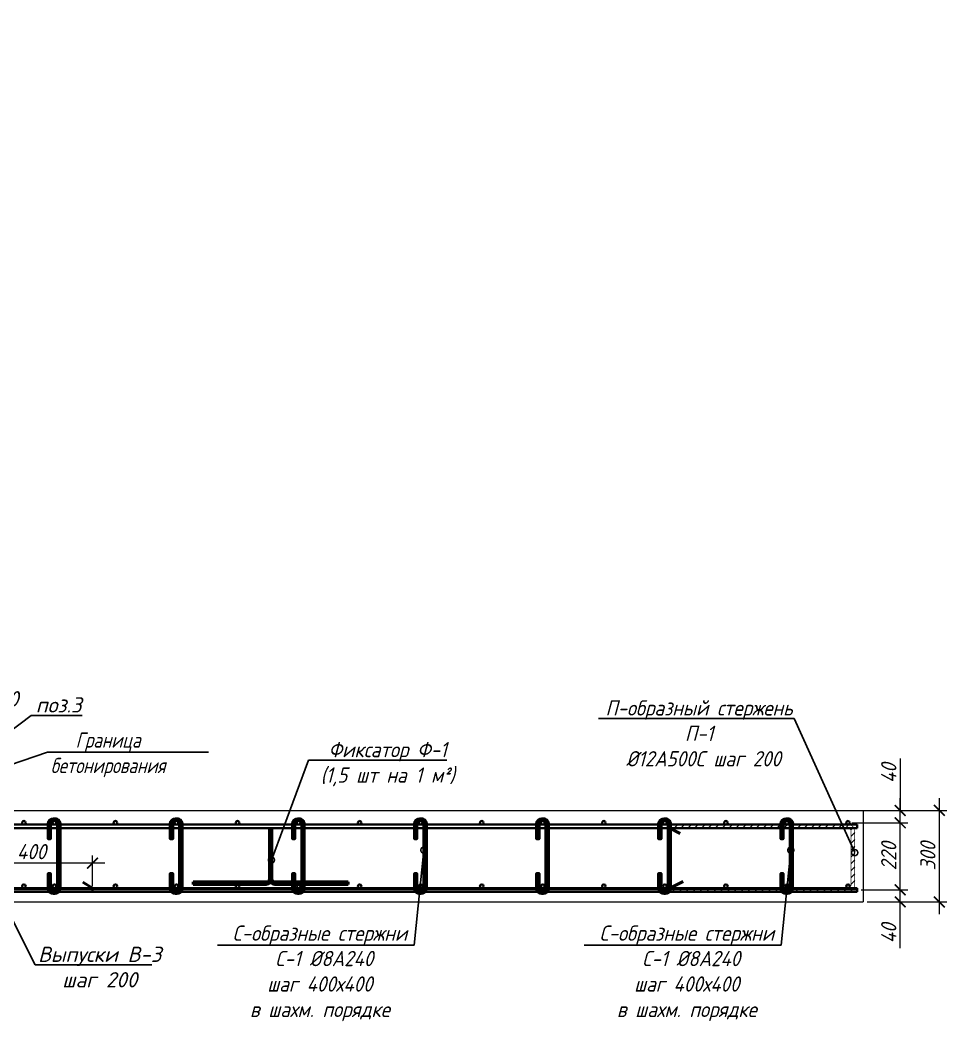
# Model space of a CAD drawing. Header units: millimetres. Extents: x 504091 to 2165846, y 135022 to 442887.
# Drawn here: x 1343263 to 1346300, y 224198 to 227481 of the extents above; entities that cross this region are included whole.
import ezdxf
from ezdxf import colors
from ezdxf.entities.mleader import LeaderData, LeaderLine
from ezdxf.math import Vec2, Vec3

# ---------------------------------------------------------------- set-up
doc = ezdxf.new("R2010")
doc.units = ezdxf.units.MM
doc.layers.get('Defpoints').update_dxf_attribs({"color": 255})
doc.layers.add('!Defpoints', color=255, linetype='Continuous', lineweight=5, plot=False)
for name, color, linetype, lineweight in [('Арматура 12', 26, 'Continuous', 50), ('К_Арматура 8', 134, 'Continuous', 50), ('КР_Арматура 12', 174, 'Continuous', 40), ('Монолит тонкий', 204, 'Continuous', 9), ('Размер', 7, 'Continuous', 13), ('Размеры КР', 164, 'Continuous', 9)]:
    doc.layers.add(name, color=color, linetype=linetype, lineweight=lineweight)
doc.layers.add('Контур', color=7, linetype='Continuous')
doc.styles.add('GOST 2.304_new', font='isocpeur.ttf', dxfattribs={"width": 0.9, "oblique": 15})
doc.dimstyles.new('SPDS 1_20', dxfattribs={"dimscale": 20, "dimtxt": 2.5, "dimasz": 1.77, "dimexe": 1.25, "dimexo": 0.625, "dimtad": 1, "dimdec": 0, "dimrnd": 0.001, "dimtxsty": 'GOST 2.304_new', "dimblk": 'ARCHTICK', "dimcen": 2.5, "dimdle": 2, "dimclrt": 256, "dimadec": 0, "dimazin": 2, "dimtfac": 0.75, "dimtdec": 0, "dimtmove": 1, "dimatfit": 3, "dimfxl": 0, "dimtolj": 1, "dimlwd": 9, "dimlwe": 9, "dimarcsym": 0})

# ---------------------------------------------------------------- blocks, each defined once
blk = doc.blocks.new('_DotSmall')
at = {"color": 0, "linetype": 'ByBlock', "lineweight": 35, "const_width": 0.5}
blk.add_lwpolyline([(-0.0625, 0, 1), (0.0625, 0, 1)], format="xyb", close=True, dxfattribs=at)
blk = doc.blocks.new('_ArchTick')
at = {"color": 0, "linetype": 'ByBlock', "const_width": 0.15}
blk.add_lwpolyline([(-0.5, -0.5), (0.5, 0.5)], dxfattribs=at)
blk = doc.blocks.new('*D3731')
at = {"layer": 'Defpoints', "color": 0, "lineweight": 20, "transparency": 16777216}
for p in [(1343100.787367144, 224718.4566163334), (1343100.787367144, 224676.9915841953), (1343500.787367144, 224630.7751551982)]:
    blk.add_point(p, dxfattribs=at)
at = {"layer": 'Контур', "color": 0, "lineweight": 9, "transparency": 16777216}
for p, q in [((1343100.787367144, 224689.4915841953), (1343100.787367144, 224743.4566163334)), ((1343500.787367144, 224643.2751551982), (1343500.787367144, 224743.4566163334)), ((1343540.787367144, 224718.4566163334), (1343060.787367144, 224718.4566163334))]:
    blk.add_line(p, q, dxfattribs=at)
at = {"layer": 'Контур', "color": 0, "lineweight": 9, "transparency": 16777216, "xscale": 35.4, "yscale": 35.4, "zscale": 35.4, "rotation": 180}
blk.add_blockref('_ArchTick', (1343100.787367144, 224718.4566163334), dxfattribs=at)
at = {"layer": 'Контур', "color": 0, "lineweight": 9, "transparency": 16777216, "xscale": 35.4, "yscale": 35.4, "zscale": 35.4}
blk.add_blockref('_ArchTick', (1343500.787367144, 224718.4566163334), dxfattribs=at)
at = {"layer": 'Контур', "lineweight": 20, "transparency": 16777216, "insert": (1343300.787367144, 224755.9566163334), "char_height": 50, "attachment_point": 5, "style": 'GOST 2.304_new'}
blk.add_mtext('\\A1;400', dxfattribs=at)
blk = doc.blocks.new('A$C087e266e')
at = {"layer": 'К_Арматура 8', "ltscale": 40}
for p, q in [((-29.0965513328556, 68.36354083681363), (-29.0965513328556, -93.21019177744165)), ((-21.09655133297201, 68.36354083681363), (-21.09655133273918, -93.21019177744165)), ((-279.096551332972, -103.2101917774417), (-39.0965513328556, -103.2101917774417)), ((-279.096551332972, -103.2101917774417), (-279.096551332972, -111.2101917774417)), ((-279.096551332972, -111.2101917774417), (-39.0965513328556, -111.2101917774417)), ((228.903448667028, -103.2101917774417), (-11.09655133308843, -103.2101917774417)), ((228.903448667028, -111.2101917774417), (-11.09655133308843, -111.2101917774417)), ((228.903448667028, -103.2101917774417), (228.903448667028, -111.2101917774417))]:
    blk.add_line(p, q, dxfattribs=at)
for centre, radius, start, end in [((-25.09655133297201, 68.36354083681363), 4, 0, 180), ((-39.0965513328556, -93.21019177744165), 10, 270, 0), ((-11.09655133308843, -93.21019177744165), 18, 180, 270), ((-11.09655133308843, -93.21019177744165), 10, 180, 270), ((-39.0965513328556, -93.21019177744165), 18, 270, 321.0575587298661)]:
    blk.add_arc(centre, radius, start, end, dxfattribs=at)
blk = doc.blocks.new('*D3756')
at = {"layer": 'Defpoints', "color": 0, "lineweight": 20, "transparency": 16777216}
for p in [(1346005.787367145, 224630.7751552007), (1346146.653578362, 224630.7751552007), (1346025.787367145, 224590.9782670666)]:
    blk.add_point(p, dxfattribs=at)
at = {"layer": 'Размеры КР', "color": 0, "lineweight": 9, "transparency": 16777216}
for p, q in [((1346146.653578362, 224550.9782670666), (1346146.653578362, 224670.7751552007)), ((1346018.287367145, 224630.7751552007), (1346171.653578362, 224630.7751552007)), ((1346038.287367145, 224590.9782670666), (1346171.653578362, 224590.9782670666)), ((1346146.653578362, 224439.7215491942), (1346146.653578362, 224590.9782670666))]:
    blk.add_line(p, q, dxfattribs=at)
at = {"layer": 'Размеры КР', "color": 0, "lineweight": 9, "transparency": 16777216, "xscale": 35.4, "yscale": 35.4, "zscale": 35.4}
for p, rotation in [((1346146.653578362, 224630.7751552007), 90), ((1346146.653578362, 224590.9782670666), 270)]:
    blk.add_blockref('_ArchTick', p, dxfattribs=dict(at, rotation=rotation))
at = {"layer": 'Размеры КР', "lineweight": 20, "transparency": 16777216, "insert": (1346109.153578362, 224488.1702790045), "char_height": 50, "attachment_point": 5, "rotation": 90, "style": 'GOST 2.304_new'}
blk.add_mtext('\\A1;40', dxfattribs=at)
blk = doc.blocks.new('*D3757')
at = {"layer": 'Defpoints', "color": 0, "lineweight": 20, "transparency": 16777216}
for p in [(1345975.787367145, 224850.7751542319), (1346146.653578363, 224850.7751542319), (1346005.787367145, 224630.7751552007)]:
    blk.add_point(p, dxfattribs=at)
at = {"layer": 'Размеры КР', "color": 0, "lineweight": 9, "transparency": 16777216}
for p, q in [((1346146.653578363, 224590.7751552007), (1346146.653578363, 224890.7751542319)), ((1345988.287367145, 224850.7751542319), (1346171.653578363, 224850.7751542319)), ((1346018.287367145, 224630.7751552007), (1346171.653578363, 224630.7751552007))]:
    blk.add_line(p, q, dxfattribs=at)
at = {"layer": 'Размеры КР', "color": 0, "lineweight": 9, "transparency": 16777216, "xscale": 35.4, "yscale": 35.4, "zscale": 35.4}
for p, rotation in [((1346146.653578363, 224850.7751542319), 90), ((1346146.653578363, 224630.7751552007), 270)]:
    blk.add_blockref('_ArchTick', p, dxfattribs=dict(at, rotation=rotation))
at = {"layer": 'Размеры КР', "lineweight": 20, "transparency": 16777216, "insert": (1346109.153578363, 224740.7751547158), "char_height": 50, "attachment_point": 5, "rotation": 90, "style": 'GOST 2.304_new'}
blk.add_mtext('\\A1;220', dxfattribs=at)
blk = doc.blocks.new('*D3758')
at = {"layer": 'Defpoints', "color": 0, "lineweight": 20, "transparency": 16777216}
for p in [(1345971.794098901, 224890.9782670666), (1346146.653578364, 224890.9782670666), (1345975.787367145, 224850.7751542319)]:
    blk.add_point(p, dxfattribs=at)
at = {"layer": 'Размеры КР', "color": 0, "lineweight": 9, "transparency": 16777216}
for p, q in [((1346146.653578364, 225061.4102843733), (1346146.653578364, 224890.9782670666)), ((1346146.653578364, 224810.7751542319), (1346146.653578364, 224930.9782670666)), ((1345984.294098901, 224890.9782670666), (1346171.653578364, 224890.9782670666)), ((1345988.287367145, 224850.7751542319), (1346171.653578364, 224850.7751542319))]:
    blk.add_line(p, q, dxfattribs=at)
at = {"layer": 'Размеры КР', "color": 0, "lineweight": 9, "transparency": 16777216, "xscale": 35.4, "yscale": 35.4, "zscale": 35.4}
for p, rotation in [((1346146.653578364, 224890.9782670666), 90), ((1346146.653578364, 224850.7751542319), 270)]:
    blk.add_blockref('_ArchTick', p, dxfattribs=dict(at, rotation=rotation))
at = {"layer": 'Размеры КР', "lineweight": 20, "transparency": 16777216, "insert": (1346109.153578364, 225012.9615545621), "char_height": 50, "attachment_point": 5, "rotation": 90, "style": 'GOST 2.304_new'}
blk.add_mtext('\\A1;40', dxfattribs=at)
blk = doc.blocks.new('*D3759')
at = {"layer": 'Defpoints', "color": 0, "lineweight": 20, "transparency": 16777216}
for p in [(1346088.253375778, 224890.9782670667), (1346088.253375778, 224590.9782670668), (1346274.850551242, 224590.9782670668)]:
    blk.add_point(p, dxfattribs=at)
at = {"layer": 'Размеры КР', "color": 0, "lineweight": 9, "transparency": 16777216}
for p, q in [((1346274.850551242, 224930.9782670667), (1346274.850551242, 224550.9782670668)), ((1346100.753375778, 224890.9782670667), (1346299.850551242, 224890.9782670667)), ((1346100.753375778, 224590.9782670668), (1346299.850551242, 224590.9782670668))]:
    blk.add_line(p, q, dxfattribs=at)
at = {"layer": 'Размеры КР', "color": 0, "lineweight": 9, "transparency": 16777216, "xscale": 35.4, "yscale": 35.4, "zscale": 35.4}
for p, rotation in [((1346274.850551242, 224890.9782670667), 90), ((1346274.850551242, 224590.9782670668), 270)]:
    blk.add_blockref('_ArchTick', p, dxfattribs=dict(at, rotation=rotation))
at = {"layer": 'Размеры КР', "lineweight": 20, "transparency": 16777216, "insert": (1346237.350551241, 224740.9782670663), "char_height": 50, "attachment_point": 5, "rotation": 90, "style": 'GOST 2.304_new'}
blk.add_mtext('\\A1;300', dxfattribs=at)

msp = doc.modelspace()

# ---------------------------------------------------------------- hatches: boundary and pattern name
at = {"layer": 'Размер', "lineweight": 13, "transparency": 33554687}
h = msp.add_hatch(dxfattribs=at)
h.set_pattern_fill('ANSI31', color=256, scale=5)
h.set_pattern_definition([(45, (292164.0228270132, 16880.02568758788), (-11.22532015133644, 11.22532015133644), [])])
edge = h.paths.add_edge_path()
edge.add_line((1345391.593687385, 224844.775155206), (1345975.795785918, 224844.7751552061))
edge.add_arc((1345975.795785917, 224822.8751552059), 21.9000000001688, 7.611333785462193e-11, 89.9999999981726, ccw=False)
edge.add_line((1345997.695785918, 224822.8751552059), (1345997.695785918, 224646.6751552011))
edge.add_arc((1345975.795785918, 224646.6751552008), 21.89999999967404, -89.99999999939092, 8.375877769140061e-10, ccw=False)
edge.add_line((1345975.795785918, 224624.7751552011), (1345391.593687386, 224624.7751552011))
edge.add_line((1345391.593687386, 224624.7751552011), (1345391.593687386, 224636.7751552011))
edge.add_line((1345391.593687386, 224636.7751552011), (1345975.795785918, 224636.7751552011))
edge.add_arc((1345975.795785918, 224646.675155201), 9.899999999906868, 270.000000002695, 360.0000000006738)
edge.add_line((1345985.695785918, 224646.6751552011), (1345985.695785918, 224822.8751552062))
edge.add_arc((1345975.795785918, 224822.8751552064), 9.899999999674037, 359.999999998821, 449.9999999986525)
edge.add_line((1345975.795785918, 224832.7751552061), (1345391.593687386, 224832.7751552013))
edge.add_line((1345391.593687386, 224832.7751552013), (1345391.593687385, 224844.775155206))

# ---------------------------------------------------------------- linework, layer by layer
at = {"layer": '!Defpoints', "lineweight": 15, "ltscale": 100}
for points in [[(1346005.787367144, 224630.7751552001), (1338330.787352253, 224630.7751552001, -0.4142135623730951), (1338310.787352253, 224650.7751552001), (1338310.787352253, 227480.9782670666)], [(1346005.787367144, 224630.7751552001), (1338440.787352253, 224630.7751552001, -0.4142135623730951), (1338420.787352253, 224650.7751552001), (1338420.787352253, 227480.9782670666)]]:
    msp.add_lwpolyline(points, format="xyb", dxfattribs=at)
at = {"layer": 'Арматура 12', "lineweight": 53, "ltscale": 20}
for p, q in [((1345391.593687386, 224832.7751551991), (1345426.114093653, 224815.9636692455)), ((1345391.593687386, 224636.7751552011), (1345435.867480016, 224657.8020853003))]:
    msp.add_line(p, q, dxfattribs=at)
for points in [[(1343387.28947478, 224844.7751552011, 0.4689197257558113), (1343376.78947478, 224857.6790155509), (1343372.944197108, 224857.6790155509, 0.414213562373095), (1343362.444197108, 224847.1790155509), (1343362.444197108, 224798.2634016857), (1343356.444197108, 224798.2634016857), (1343356.444197108, 224847.1790155509, -0.414213562373095), (1343372.944197108, 224863.6790155509), (1343376.78947478, 224863.6790155509, -0.4509554366831684), (1343393.28947478, 224844.7751552011, -0.2421103174446886)], [(1343787.28947478, 224844.7751552011, 0.4689197257558113), (1343776.78947478, 224857.6790155509), (1343772.944197108, 224857.6790155509, 0.414213562373095), (1343762.444197108, 224847.1790155509), (1343762.444197108, 224798.2634016857), (1343756.444197108, 224798.2634016857), (1343756.444197108, 224847.1790155509, -0.414213562373095), (1343772.944197108, 224863.6790155509), (1343776.78947478, 224863.6790155509, -0.4509554366831684), (1343793.28947478, 224844.7751552011, -0.2421103174446886)], [(1344187.28947478, 224844.7751552011, 0.4689197257558113), (1344176.78947478, 224857.6790155509), (1344172.944197108, 224857.6790155509, 0.414213562373095), (1344162.444197108, 224847.1790155509), (1344162.444197108, 224798.2634016857), (1344156.444197108, 224798.2634016857), (1344156.444197108, 224847.1790155509, -0.414213562373095), (1344172.944197108, 224863.6790155509), (1344176.78947478, 224863.6790155509, -0.4509554366831684), (1344193.28947478, 224844.7751552011, -0.2421103174446886)], [(1344587.28947478, 224844.7751552011, 0.4689197257558113), (1344576.78947478, 224857.6790155509), (1344572.944197108, 224857.6790155509, 0.414213562373095), (1344562.444197108, 224847.1790155509), (1344562.444197108, 224798.2634016857), (1344556.444197108, 224798.2634016857), (1344556.444197108, 224847.1790155509, -0.414213562373095), (1344572.944197108, 224863.6790155509), (1344576.78947478, 224863.6790155509, -0.4509554366831684), (1344593.28947478, 224844.7751552011, -0.2421103174446886)], [(1344987.28947478, 224844.7751552011, 0.4689197257558113), (1344976.78947478, 224857.6790155509), (1344972.944197108, 224857.6790155509, 0.414213562373095), (1344962.444197108, 224847.1790155509), (1344962.444197108, 224798.2634016857), (1344956.444197108, 224798.2634016857), (1344956.444197108, 224847.1790155509, -0.414213562373095), (1344972.944197108, 224863.6790155509), (1344976.78947478, 224863.6790155509, -0.4509554366831684), (1344993.28947478, 224844.7751552011, -0.2421103174446886)], [(1345387.28947478, 224844.7751552011, 0.4689197257558113), (1345376.78947478, 224857.6790155509), (1345372.944197108, 224857.6790155509, 0.414213562373095), (1345362.444197108, 224847.1790155509), (1345362.444197108, 224798.2634016857), (1345356.444197108, 224798.2634016857), (1345356.444197108, 224847.1790155509, -0.414213562373095), (1345372.944197108, 224863.6790155509), (1345376.78947478, 224863.6790155509, -0.4509554366831684), (1345393.28947478, 224844.7751552011, -0.2421103174446886)], [(1345787.28947478, 224844.7751552011, 0.4689197257558113), (1345776.78947478, 224857.6790155509), (1345772.944197108, 224857.6790155509, 0.414213562373095), (1345762.444197108, 224847.1790155509), (1345762.444197108, 224798.2634016857), (1345756.444197108, 224798.2634016857), (1345756.444197108, 224847.1790155509, -0.414213562373095), (1345772.944197108, 224863.6790155509), (1345776.78947478, 224863.6790155509, -0.4509554366831684), (1345793.28947478, 224844.7751552011, -0.2421103174446886)], [(1343393.28947478, 224636.7751561701), (1343393.28947478, 224635.0190144433, -0.414213562373095), (1343376.78947478, 224618.5190144433), (1343372.944197108, 224618.519014443, -0.4142135623725622), (1343356.444197108, 224635.019014443), (1343356.444197108, 224683.9489072093), (1343362.444197108, 224683.9489072093), (1343362.444197108, 224635.019014443, 0.4142135623722959), (1343372.944197108, 224624.519014443), (1343376.78947478, 224624.5190144433, 0.414213562373095), (1343387.28947478, 224635.0190144433), (1343387.28947478, 224636.7751561701)], [(1343793.28947478, 224636.7751561701), (1343793.28947478, 224635.0190144433, -0.414213562373095), (1343776.78947478, 224618.5190144433), (1343772.944197108, 224618.519014443, -0.4142135623725622), (1343756.444197108, 224635.019014443), (1343756.444197108, 224683.9489072093), (1343762.444197108, 224683.9489072093), (1343762.444197108, 224635.019014443, 0.4142135623722959), (1343772.944197108, 224624.519014443), (1343776.78947478, 224624.5190144433, 0.414213562373095), (1343787.28947478, 224635.0190144433), (1343787.28947478, 224636.7751561701)], [(1344193.28947478, 224636.7751561701), (1344193.28947478, 224635.0190144433, -0.414213562373095), (1344176.78947478, 224618.5190144433), (1344172.944197108, 224618.519014443, -0.4142135623725622), (1344156.444197108, 224635.019014443), (1344156.444197108, 224683.9489072093), (1344162.444197108, 224683.9489072093), (1344162.444197108, 224635.019014443, 0.4142135623722959), (1344172.944197108, 224624.519014443), (1344176.78947478, 224624.5190144433, 0.414213562373095), (1344187.28947478, 224635.0190144433), (1344187.28947478, 224636.7751561701)], [(1344593.28947478, 224636.7751561701), (1344593.28947478, 224635.0190144433, -0.414213562373095), (1344576.78947478, 224618.5190144433), (1344572.944197108, 224618.519014443, -0.4142135623725622), (1344556.444197108, 224635.019014443), (1344556.444197108, 224683.9489072093), (1344562.444197108, 224683.9489072093), (1344562.444197108, 224635.019014443, 0.4142135623722959), (1344572.944197108, 224624.519014443), (1344576.78947478, 224624.5190144433, 0.414213562373095), (1344587.28947478, 224635.0190144433), (1344587.28947478, 224636.7751561701)], [(1344993.28947478, 224636.7751561701), (1344993.28947478, 224635.0190144433, -0.414213562373095), (1344976.78947478, 224618.5190144433), (1344972.944197108, 224618.519014443, -0.4142135623725622), (1344956.444197108, 224635.019014443), (1344956.444197108, 224683.9489072093), (1344962.444197108, 224683.9489072093), (1344962.444197108, 224635.019014443, 0.4142135623722959), (1344972.944197108, 224624.519014443), (1344976.78947478, 224624.5190144433, 0.414213562373095), (1344987.28947478, 224635.0190144433), (1344987.28947478, 224636.7751561701)], [(1345393.28947478, 224636.7751561701), (1345393.28947478, 224635.0190144433, -0.414213562373095), (1345376.78947478, 224618.5190144433), (1345372.944197108, 224618.519014443, -0.4142135623725622), (1345356.444197108, 224635.019014443), (1345356.444197108, 224683.9489072093), (1345362.444197108, 224683.9489072093), (1345362.444197108, 224635.019014443, 0.4142135623722959), (1345372.944197108, 224624.519014443), (1345376.78947478, 224624.5190144433, 0.414213562373095), (1345387.28947478, 224635.0190144433), (1345387.28947478, 224636.7751561701)], [(1345793.28947478, 224636.7751561701), (1345793.28947478, 224635.0190144433, -0.414213562373095), (1345776.78947478, 224618.5190144433), (1345772.944197108, 224618.519014443, -0.4142135623725622), (1345756.444197108, 224635.019014443), (1345756.444197108, 224683.9489072093), (1345762.444197108, 224683.9489072093), (1345762.444197108, 224635.019014443, 0.4142135623722959), (1345772.944197108, 224624.519014443), (1345776.78947478, 224624.5190144433, 0.414213562373095), (1345787.28947478, 224635.0190144433), (1345787.28947478, 224636.7751561701)]]:
    msp.add_lwpolyline(points, format="xyb", dxfattribs=at)
for points in [[(1343387.28947478, 224636.7751552009), (1343387.28947478, 224844.7751561701), (1343393.28947478, 224844.7751561701), (1343393.28947478, 224636.7751552009)], [(1343787.28947478, 224636.7751552009), (1343787.28947478, 224844.7751561701), (1343793.28947478, 224844.7751561701), (1343793.28947478, 224636.7751552009)], [(1344187.28947478, 224636.7751552009), (1344187.28947478, 224844.7751561701), (1344193.28947478, 224844.7751561701), (1344193.28947478, 224636.7751552009)], [(1344587.28947478, 224636.7751552009), (1344587.28947478, 224844.7751561701), (1344593.28947478, 224844.7751561701), (1344593.28947478, 224636.7751552009)], [(1344987.28947478, 224636.7751552009), (1344987.28947478, 224844.7751561701), (1344993.28947478, 224844.7751561701), (1344993.28947478, 224636.7751552009)], [(1345387.28947478, 224636.7751552009), (1345387.28947478, 224844.7751561701), (1345393.28947478, 224844.7751561701), (1345393.28947478, 224636.7751552009)], [(1345787.28947478, 224636.7751552009), (1345787.28947478, 224844.7751561701), (1345793.28947478, 224844.7751561701), (1345793.28947478, 224636.7751552009)]]:
    msp.add_lwpolyline(points, close=True, dxfattribs=at)
msp.add_lwpolyline([(1345391.593687385, 224844.775155206, 2, 2, 0), (1345975.795785918, 224844.7751552061, 2, 2, -0.4142135623608729), (1345997.695785918, 224822.8751552059, 2, 2, 0), (1345997.695785918, 224646.6751552011, 2, 2, -0.4142135623725499), (1345975.795785918, 224624.7751552011, 2, 2, 0), (1345391.593687386, 224624.7751552011, 2, 2, 0), (1345391.593687386, 224636.7751552011, 2, 2, 0), (1345975.795785918, 224636.7751552011, 2, 2, 0.4142135623667231), (1345985.695785918, 224646.6751552011, 2, 2, 0), (1345985.695785918, 224822.8751552062, 2, 2, 0.414213562368445), (1345975.795785918, 224832.7751552061, 2, 2, 0), (1345391.593687386, 224832.7751552013, 0, 0, 0)], format="xyseb", close=True, dxfattribs=at)
at = {"layer": 'КР_Арматура 12', "ltscale": 12}
for p, q in [((1337985.787352254, 224844.7751551982), (1346005.787367144, 224844.7751552019)), ((1337985.787352254, 224832.775155197), (1346005.787367144, 224832.7751552019)), ((1346005.787367144, 224844.7751552019), (1346005.787367144, 224832.7751552019)), ((1343500.787367144, 224636.7751551967), (1343469.506133657, 224655.9077687795)), ((1343500.787367144, 224636.7751551967), (1343500.787367144, 224624.7751551997)), ((1346005.787367144, 224636.775155201), (1346005.787367144, 224624.7751552001))]:
    msp.add_line(p, q, dxfattribs=at)
for points in [[(1346005.787367144, 224624.7751552001), (1338324.787352253, 224624.7751552001, -0.4142135623730951), (1338304.787352253, 224644.7751552001), (1338304.787352253, 227460.9782670666), (1338316.787352253, 227460.9782670666), (1338316.787352253, 224656.775155201, 0.4142135623730951), (1338336.787352253, 224636.775155201), (1342716.787654844, 224636.775155201)], [(1346005.787367144, 224624.7751552001), (1338434.787352253, 224624.7751552001, -0.4142135623730951), (1338414.787352253, 224644.7751552001), (1338414.787352253, 227460.9782670666), (1338426.787352253, 227460.9782670666), (1338426.787352253, 224656.775155201, 0.4142135623730951), (1338446.787352253, 224636.775155201), (1342716.787654844, 224636.775155201)]]:
    msp.add_lwpolyline(points, format="xyb", dxfattribs=at)
for points in [[(1343400.616558978, 224636.775155201), (1343126.787367144, 224636.775155201)], [(1346005.787367144, 224636.775155201), (1343126.787367144, 224636.775155201)]]:
    msp.add_lwpolyline(points, dxfattribs=at)
for centre in [(1343275.787367144, 224850.7751542318), (1343375.787367144, 224850.7751542318), (1343575.787367144, 224850.7751542318), (1343775.787367144, 224850.7751542318), (1343975.787367144, 224850.7751542318), (1344175.787367144, 224850.7751542318), (1344375.787367144, 224850.7751542318), (1344575.787367144, 224850.7751542318), (1344775.787367144, 224850.7751542318), (1344975.787367144, 224850.7751542318), (1345175.787367144, 224850.7751542318), (1345375.787367144, 224850.7751542318), (1345575.787367144, 224850.7751542318), (1345775.787367144, 224850.7751542318), (1345975.787367144, 224850.7751542318), (1343275.787367144, 224642.775155201), (1343375.787367144, 224642.775155201), (1343575.787367144, 224642.775155201), (1343775.787367144, 224642.775155201), (1343975.787367144, 224642.775155201), (1344175.787367144, 224642.775155201), (1344375.787367144, 224642.775155201), (1344575.787367144, 224642.775155201), (1344775.787367144, 224642.775155201), (1344975.787367144, 224642.775155201), (1345175.787367144, 224642.775155201), (1345375.787367144, 224642.775155201), (1345575.787367144, 224642.775155201), (1345775.787367144, 224642.775155201), (1345975.787367144, 224642.775155201)]:
    msp.add_circle(centre, 6, dxfattribs=at)
at = {"layer": 'Монолит тонкий', "lineweight": 15, "ltscale": 100}
for p, q in [((1343145.787367144, 224890.9782670665), (1346025.787367144, 224890.9782670665)), ((1346025.787367144, 224890.9782670665), (1346025.787367144, 224590.9782670665)), ((1337965.787367144, 224590.9782670666), (1346025.787367144, 224590.9782670665))]:
    msp.add_line(p, q, dxfattribs=at)

# ---------------------------------------------------------------- block references
at = {"layer": 'Размеры КР', "lineweight": 20, "xscale": -1}
msp.add_blockref('A$C087e266e', (1344058.914103732, 224759.9853460093), dxfattribs=at)

# ---------------------------------------------------------------- dimensions: what is measured, and where the dimension line sits
at = {"layer": 'Контур', "lineweight": 20}
dim = msp.add_linear_dim(base=(1343100.787367144, 224718.4566163334), p1=(1343500.787367144, 224630.7751551982), p2=(1343100.787367144, 224676.9915841953), angle=180, dimstyle='SPDS 1_20', dxfattribs=at)
dim.commit()
dim.dimension.update_dxf_attribs({"geometry": '*D3731', "text_midpoint": (1343300.787367144, 224755.9566163334)})
at = {"layer": 'Размеры КР', "lineweight": 20}
for base, p1, p2, picture, middle in [((1346146.653578364, 224890.9782670666), (1345975.787367144, 224850.7751542318), (1345971.794098901, 224890.9782670665), '*D3758', (1346138.519350227, 225012.9615545621)), ((1346146.653578362, 224630.7751552007), (1346025.787367144, 224590.9782670665), (1346005.787367144, 224630.7751552006), '*D3756', (1346131.11062029, 224488.1702790045))]:
    dim = msp.add_linear_dim(base=base, p1=p1, p2=p2, angle=90, dimstyle='SPDS 1_20', dxfattribs=at)
    dim.commit()
    dim.dimension.update_dxf_attribs({"geometry": picture, "text_midpoint": middle, "dimtype": 160})
for base, p1, p2, picture, middle in [((1346274.850551242, 224590.9782670668), (1346088.253375777, 224890.9782670666), (1346088.253375777, 224590.9782670666), '*D3759', (1346237.350551241, 224740.9782670663)), ((1346146.653578363, 224850.7751542319), (1346005.787367144, 224630.7751552006), (1345975.787367144, 224850.7751542318), '*D3757', (1346109.153578363, 224740.7751547158))]:
    dim = msp.add_linear_dim(base=base, p1=p1, p2=p2, angle=90, dimstyle='SPDS 1_20', dxfattribs=at)
    dim.commit()
    dim.dimension.update_dxf_attribs({"geometry": picture, "text_midpoint": middle})

# ---------------------------------------------------------------- leaders
at = {"layer": 'Размер', "ltscale": 20}
ml = msp.add_multileader_mtext('Standard', dxfattribs=at)
ml.set_content('\\A1;{\\W1;поз.3}', color=256, style='GOST 2.304_new')
ml.set_leader_properties()
ml.set_arrow_properties(name='DOTSMALL')
ml.build(insert=Vec2(0, 0))
ml.multileader.update_dxf_attribs({"text_left_attachment_type": 6, "text_right_attachment_type": 6, "dogleg_length": 4, "arrow_head_size": 40})
ctx = ml.context
ctx.base_point, ctx.char_height, ctx.arrow_head_size, ctx.landing_gap_size, ctx.plane_origin, ctx.plane_x_axis, ctx.plane_y_axis = Vec3(1343022.756831521, 225430.5492820661), 50, 40, 0, Vec3(1388875.658199715, 516597.7474245602), Vec3(1, 9.313225746149365e-12), Vec3(-9.313225746149365e-12, 1)
ctx.left_attachment, ctx.right_attachment, ctx.text_align_type = 6, 6, 1
notes = []
notes.append((ctx, [(0, (1, 1, 0), (1343014.756831521, 225430.549282066), (1, 9.313225746149365e-12), 8, [(0, [(1342815.787367144, 225261.9782670663)], 0, [])])]))
ctx.mtext.insert, ctx.mtext.text_direction, ctx.mtext.rotation, ctx.mtext.width, ctx.mtext.alignment, ctx.mtext.flow_direction = Vec3(1343105.394672199, 225490.5492820669), Vec3(1, 9.313225746149365e-12), 9.313225746149365e-12, 511.8543989469165, 2, 5
ml = msp.add_multileader_mtext('Standard', dxfattribs=at)
ml.set_content('\\A1;{\\W1;поз.7\\Pшаг 200}', color=256, style='GOST 2.304_new')
ml.set_leader_properties()
ml.set_arrow_properties(name='DOTSMALL')
ml.build(insert=Vec2(0, 0))
ml.multileader.update_dxf_attribs({"text_left_attachment_type": 6, "text_right_attachment_type": 6, "dogleg_length": 4, "arrow_head_size": 40})
ctx = ml.context
ctx.base_point, ctx.char_height, ctx.arrow_head_size, ctx.landing_gap_size, ctx.plane_origin, ctx.plane_x_axis, ctx.plane_y_axis = Vec3(1343001.871381743, 225305.3534698384), 50, 40, 0, Vec3(1388992.2368806, 516398.7474245602), Vec3(1, 9.313225746149365e-12), Vec3(-9.313225746149365e-12, 1)
ctx.left_attachment, ctx.right_attachment, ctx.text_align_type = 6, 6, 1
notes.append((ctx, [(0, (1, 1, 0), (1342993.871381743, 225305.3534698384), (1, 9.313225746149365e-12), 8, [(0, [(1342926.306413894, 225073.3770834234)], 0, [])])]))
ctx.mtext.insert, ctx.mtext.text_direction, ctx.mtext.rotation, ctx.mtext.width, ctx.mtext.alignment, ctx.mtext.flow_direction = Vec3(1343135.75922242, 225365.3534698397), Vec3(1, 9.313225746149365e-12), 9.313225746149365e-12, 511.8543989469165, 2, 5
ml = msp.add_multileader_mtext('Standard', dxfattribs=at)
ml.set_content('\\A1;{\\W1;поз.3}', color=256, style='GOST 2.304_new')
ml.set_leader_properties()
ml.set_arrow_properties(name='DOTSMALL')
ml.build(insert=Vec2(0, 0))
ml.multileader.update_dxf_attribs({"text_left_attachment_type": 6, "text_right_attachment_type": 6, "dogleg_length": 4, "arrow_head_size": 40})
ctx = ml.context
ctx.base_point, ctx.char_height, ctx.arrow_head_size, ctx.landing_gap_size, ctx.plane_origin, ctx.plane_x_axis, ctx.plane_y_axis = Vec3(1343307.319576884, 225201.8478204711), 50, 40, 0, Vec3(1389175.658199715, 516398.7474245602), Vec3(1, 9.313225746149365e-12), Vec3(-9.313225746149365e-12, 1)
ctx.left_attachment, ctx.right_attachment, ctx.text_align_type = 6, 6, 1
notes.append((ctx, [(0, (1, 1, 0), (1343299.319576884, 225201.847820471), (1, 9.313225746149365e-12), 8, [(0, [(1343115.787367144, 225062.9782670663)], 0, [])])]))
ctx.mtext.insert, ctx.mtext.text_direction, ctx.mtext.rotation, ctx.mtext.width, ctx.mtext.alignment, ctx.mtext.flow_direction = Vec3(1343389.957417561, 225261.8478204719), Vec3(1, 9.313225746149365e-12), 9.313225746149365e-12, 511.8543989469165, 2, 5
ml = msp.add_multileader_mtext('Standard', dxfattribs=at)
ml.set_content('\\A1;П-образный стержень П-1\\P %%C12А500С шаг 200', color=256, style='GOST 2.304_new')
ml.set_leader_properties()
ml.set_arrow_properties(name='DOTSMALL')
ml.build(insert=Vec2(0, 0))
ml.multileader.update_dxf_attribs({"text_left_attachment_type": 6, "text_right_attachment_type": 6, "arrow_head_size": 40})
ctx = ml.context
ctx.base_point, ctx.char_height, ctx.arrow_head_size, ctx.landing_gap_size, ctx.plane_origin, ctx.plane_x_axis, ctx.plane_y_axis = Vec3(1345184.37393364, 225191.9956883086), 50, 40, 0, Vec3(1349591.118363997, 253992.7545412565), Vec3(1, 9.313225746149363e-12), Vec3(-9.313225746149363e-12, 1)
ctx.left_attachment, ctx.right_attachment, ctx.text_align_type = 6, 6, 1
notes.append((ctx, [(1, (1, 1, 0), (1345799.361231748, 225191.9956883143), (-1, -9.313225746149363e-12), 8, [(1, [(1345997.695785918, 224752.6639887517)], 0, [])])]))
ctx.mtext.insert, ctx.mtext.text_direction, ctx.mtext.rotation, ctx.mtext.width, ctx.mtext.alignment, ctx.mtext.flow_direction = Vec3(1345487.867582694, 225251.9956883114), Vec3(1, 9.313225746149363e-12), 9.313225746149363e-12, 627.0273993764592, 2, 5
ml = msp.add_multileader_mtext('Standard', dxfattribs=at)
ml.set_content('\\A1;{\\W0.8;Граница бетонирования}', color=256, style='GOST 2.304_new')
ml.set_leader_properties()
ml.set_arrow_properties(name='DOTSMALL')
ml.build(insert=Vec2(0, 0))
ml.multileader.update_dxf_attribs({"text_left_attachment_type": 6, "text_right_attachment_type": 6, "dogleg_length": 1, "arrow_head_size": 40})
ctx = ml.context
ctx.base_point, ctx.char_height, ctx.arrow_head_size, ctx.landing_gap_size, ctx.plane_origin, ctx.plane_x_axis, ctx.plane_y_axis = Vec3(1343360.84779621, 225081.6319769569), 50, 40, 0, Vec3(1333565.479596013, 283082.9182849842), Vec3(1, -9.313225746149365e-12), Vec3(9.313225746149365e-12, 1)
ctx.left_attachment, ctx.right_attachment, ctx.text_align_type = 6, 6, 1
notes.append((ctx, [(1, (1, 1, 0), (1343352.84779621, 225081.631976957), (1, -9.313225746149365e-12), 8, [(0, [(1342795.787352254, 224890.9782670665)], 0, [])])]))
ctx.mtext.insert, ctx.mtext.text_direction, ctx.mtext.rotation, ctx.mtext.width, ctx.mtext.alignment, ctx.mtext.flow_direction = Vec3(1343551.546526021, 225146.6319769551), Vec3(1, -9.313225746149365e-12), 6.283185307170273, 514.669920931332, 2, 5
ml = msp.add_multileader_mtext('Standard', dxfattribs=at)
ml.set_content('\\A1;Фиксатор Ф-1 \\P(1,5 шт на 1 м²)', color=256, style='GOST 2.304_new')
ml.set_leader_properties()
ml.set_arrow_properties(name='DOTSMALL')
ml.build(insert=Vec2(0, 0))
ml.multileader.update_dxf_attribs({"text_left_attachment_type": 6, "text_right_attachment_type": 6, "arrow_head_size": 40})
ctx = ml.context
ctx.base_point, ctx.char_height, ctx.arrow_head_size, ctx.landing_gap_size, ctx.plane_origin, ctx.plane_x_axis, ctx.plane_y_axis = Vec3(1344216.717855753, 225055.3112033597), 50, 40, 0, Vec3(1343095.714963412, 253659.2717103), Vec3(1, -9.313225746149363e-12), Vec3(9.313225746149363e-12, 1)
ctx.left_attachment, ctx.right_attachment, ctx.text_align_type = 6, 6, 1
notes.append((ctx, [(1, (1, 1, 0), (1344208.717855753, 225055.3112033597), (1, -9.313225746149363e-12), 8, [(1, [(1344086.833522228, 224728.4890219379)], 0, [])])]))
ctx.mtext.insert, ctx.mtext.text_direction, ctx.mtext.rotation, ctx.mtext.width, ctx.mtext.alignment, ctx.mtext.flow_direction = Vec3(1344467.576885864, 225115.3112033573), Vec3(1, -9.313225746149363e-12), 6.283185307170273, 543.4342499875867, 2, 5
ml = msp.add_multileader_mtext('Standard', dxfattribs=at)
ml.set_content('\\A1;{\\W1;Выпуски В-3\\Pшаг 200}', color=256, style='GOST 2.304_new')
ml.set_leader_properties()
ml.set_arrow_properties(name='DOTSMALL')
ml.build(insert=Vec2(0, 0))
ml.multileader.update_dxf_attribs({"text_left_attachment_type": 6, "text_right_attachment_type": 6, "dogleg_length": 4, "arrow_head_size": 40})
ctx = ml.context
ctx.base_point, ctx.char_height, ctx.arrow_head_size, ctx.landing_gap_size, ctx.plane_origin, ctx.plane_x_axis, ctx.plane_y_axis = Vec3(1343321.021728022, 224384.571274131), 50, 40, 0, Vec3(1387722.842878738, 514890.0559687349), Vec3(1, 9.313225746149365e-12), Vec3(-9.313225746149365e-12, 1)
ctx.left_attachment, ctx.right_attachment, ctx.text_align_type = 6, 6, 1
notes.append((ctx, [(0, (1, 1, 0), (1343313.021728022, 224384.571274131), (1, 9.313225746149365e-12), 8, [(1, [(1343100.787367144, 224804.8884657723)], 0, [])])]))
ctx.mtext.insert, ctx.mtext.text_direction, ctx.mtext.rotation, ctx.mtext.width, ctx.mtext.alignment, ctx.mtext.flow_direction = Vec3(1343524.419187644, 224444.5712741329), Vec3(1, 9.313225746149365e-12), 9.313225746149365e-12, 511.8543989469165, 2, 5
ml = msp.add_multileader_mtext('Standard', dxfattribs=at)
ml.set_content('\\A1;С-образные стержни\\P С-1 %%C8А240\\Pшаг 400х400\\Pв шахм. порядке ', color=256, style='GOST 2.304_new')
ml.set_leader_properties()
ml.set_arrow_properties(name='DOTSMALL')
ml.build(insert=Vec2(0, 0))
ml.multileader.update_dxf_attribs({"text_left_attachment_type": 6, "text_right_attachment_type": 6, "arrow_head_size": 40})
ctx = ml.context
ctx.base_point, ctx.char_height, ctx.arrow_head_size, ctx.landing_gap_size, ctx.plane_origin, ctx.plane_x_axis, ctx.plane_y_axis = Vec3(1343944.574449349, 224449.0022882711), 50, 40, 0, Vec3(1346742.998810982, 254437.4868994685), Vec3(1, 9.313225746149363e-12), Vec3(-9.313225746149363e-12, 1)
ctx.left_attachment, ctx.right_attachment, ctx.text_align_type = 6, 6, 1
notes.append((ctx, [(1, (1, 1, 0), (1344554.459114554, 224449.0022882768), (-1, -9.313225746149363e-12), 8, [(1, [(1344586.151526966, 224760.8301966375)], 0, [])])]))
ctx.mtext.insert, ctx.mtext.text_direction, ctx.mtext.rotation, ctx.mtext.width, ctx.mtext.alignment, ctx.mtext.flow_direction = Vec3(1344245.516781951, 224514.0022882739), Vec3(1, 9.313225746149363e-12), 9.313225746149363e-12, 896.1337009763791, 2, 5
ml = msp.add_multileader_mtext('Standard', dxfattribs=at)
ml.set_content('\\A1;С-образные стержни\\P С-1 %%C8А240\\Pшаг 400х400\\Pв шахм. порядке ', color=256, style='GOST 2.304_new')
ml.set_leader_properties()
ml.set_arrow_properties(name='DOTSMALL')
ml.build(insert=Vec2(0, 0))
ml.multileader.update_dxf_attribs({"text_left_attachment_type": 6, "text_right_attachment_type": 6, "arrow_head_size": 40})
ctx = ml.context
ctx.base_point, ctx.char_height, ctx.arrow_head_size, ctx.landing_gap_size, ctx.plane_origin, ctx.plane_x_axis, ctx.plane_y_axis = Vec3(1345146.604846958, 224449.0022882711), 50, 40, 0, Vec3(1347945.029208591, 254437.4868994685), Vec3(1, 9.313225746149363e-12), Vec3(-9.313225746149363e-12, 1)
ctx.left_attachment, ctx.right_attachment, ctx.text_align_type = 6, 6, 1
notes.append((ctx, [(1, (1, 1, 0), (1345756.489512163, 224449.0022882768), (-1, -9.313225746149363e-12), 8, [(1, [(1345788.181924575, 224760.8301966375)], 0, [])])]))
ctx.mtext.insert, ctx.mtext.text_direction, ctx.mtext.rotation, ctx.mtext.width, ctx.mtext.alignment, ctx.mtext.flow_direction = Vec3(1345447.547179559, 224514.0022882739), Vec3(1, 9.313225746149363e-12), 9.313225746149363e-12, 896.1337009763791, 2, 5
for ctx, leaders in notes:
    for number, flags, end, landing, length, lines in leaders:
        leader = LeaderData()
        leader.index, (leader.has_last_leader_line, leader.has_dogleg_vector, leader.attachment_direction) = number, flags
        leader.last_leader_point, leader.dogleg_vector, leader.dogleg_length = Vec3(end), Vec3(landing), length
        for number, points, colour, breaks in lines:
            line = LeaderLine()
            line.index, line.vertices, line.color, line.breaks = number, Vec3.list(points), colors.encode_raw_color(colour), breaks
            leader.lines.append(line)
        ctx.leaders.append(leader)

doc.saveas('drawing.dxf')
